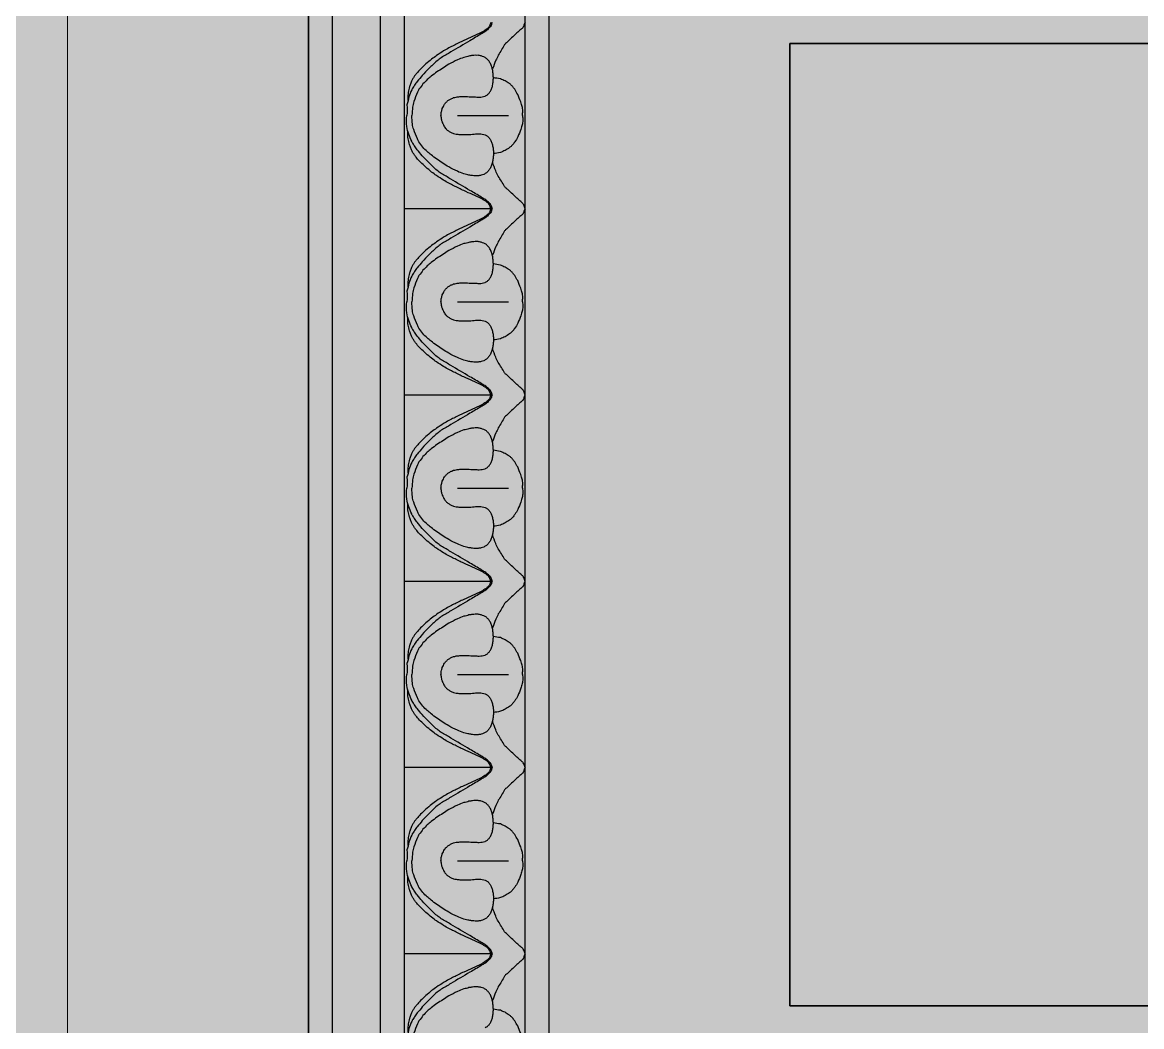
# Model space of a CAD drawing. Header units: millimetres. Extents: x -2167 to 6463, y 877 to 4714.
# Drawn here: x -392.8 to -253.3, y 2630.2 to 2755.4 of the extents above; entities that cross this region are included whole.
import ezdxf

# ---------------------------------------------------------------- set-up
doc = ezdxf.new("R2010")
doc.units = ezdxf.units.MM
for name, color, linetype in [('f hatch', 254, 'Continuous'), ('furn', 175, 'Continuous'), ('rt', 4, 'Continuous')]:
    doc.layers.add(name, color=color, linetype=linetype)
doc.layers.add('marble', color=7, linetype='Continuous', true_color=0xfff8db)

# ---------------------------------------------------------------- blocks, each defined once
blk = doc.blocks.new('art 400x400 (fv)')
at = {"layer": 'f hatch'}
h = blk.add_hatch(color=256, dxfattribs=at)
h.paths.add_polyline_path([(-200, 200), (-200, -200), (200, -200), (200, 200)])
h.paths.add_polyline_path([(100, 100), (100, -100), (-100, -100), (-100, 100)], flags=16)
at = {"color": 4}
for p, q in [((-169.05, 84.99), (-158.45, 84.99)), ((-162.07, 65.63), (-180, 65.63)), ((-169.05, 46.27), (-158.45, 46.27)), ((-162.07, 26.91), (-180, 26.91)), ((-169.05, 7.55), (-158.45, 7.55)), ((-162.07, -11.81), (-180, -11.81)), ((-169.05, -31.17), (-158.45, -31.17)), ((-162.07, -50.52), (-180, -50.52)), ((-169.05, -69.88), (-158.45, -69.88)), ((-162.07, -89.24), (-180, -89.24))]:
    blk.add_line(p, q, dxfattribs=at)
at = {"color": 0}
for points in [[(-200, 200), (200, 200), (200, -200), (-200, -200)], [(-150, 150), (150, 150), (150, -150), (-150, -150)], [(-100, 100), (100, 100), (100, -100), (-100, -100)]]:
    blk.add_lwpolyline(points, close=True, dxfattribs=at)
at = {"color": 4}
for points in [[(-195, 195), (195, 195), (195, -195), (-195, -195)], [(-185, 185), (185, 185), (185, -185), (-185, -185)], [(-180, 180), (180, 180), (180, -180), (-180, -180)], [(-155, 155), (155, 155), (155, -155), (-155, -155)]]:
    blk.add_lwpolyline(points, close=True, dxfattribs=at)
at = {"color": 4, "flags": 128}
for points in [[(-161.8, 104.35, 0.044236), (-162.04, 103.68, 0.083154), (-162.25, 103.36, 0.020996), (-162.98, 102.65, 0.048078), (-163.34, 102.39, 0.00008), (-164.08, 101.95, 0.000025), (-166.44, 100.55, 0.00013), (-170.41, 98.2, -0.000259), (-172.4, 97.02, -0.043534), (-173.28, 96.38, -0.020088), (-175.01, 94.77, -0.01466), (-176.35, 93.34, -0.017806), (-177.37, 92.09, -0.012755), (-177.94, 91.31, -0.014034), (-178.41, 90.57, -0.034584), (-178.54, 90.32, -0.006276), (-179.14, 88.87, -0.069394), (-179.54, 87.24, -0.051365), (-179.54, 84.99)], [(-162.07, 104.35, 0.053443), (-162.38, 103.55, 0.103077), (-162.66, 103.2, 0.022394), (-163.52, 102.56, 0.036091), (-164.1, 102.23, 0.012072), (-165.89, 101.42, -0.011963), (-167.71, 100.6, -0.002854), (-169.8, 99.57, -0.005963), (-170.8, 99.06, -0.017231), (-171.93, 98.41, -0.013117), (-173.37, 97.47, -0.015853), (-174.39, 96.72, -0.012709), (-175.6, 95.71, -0.017239), (-176.73, 94.65, -0.023281), (-177.49, 93.81, -0.01838), (-177.93, 93.23, -0.021145), (-178.27, 92.71, -0.026087), (-178.58, 92.11, -0.021404), (-178.88, 91.36, -0.025593), (-178.99, 91, -0.007929), (-179.26, 89.8, -0.044081), (-179.33, 89.18, -0.02642), (-179.31, 88.15)], [(-155, 104.35, 0.046239), (-155.26, 103.54, 0.107603), (-155.47, 103.24, 0.001818), (-156.04, 102.72, -0.001633), (-156.67, 102.15, -0.000954), (-158.44, 100.53, -0.002904), (-159.02, 99.99, -0.063173), (-159.23, 99.73, -0.008076), (-160.55, 97.56, -0.033537), (-161.09, 96.47, -0.021606), (-161.74, 94.71)], [(-172.48, 84.99, 0.040061), (-172.37, 85.86, 0.056763), (-172.18, 86.45, 0.020427), (-171.73, 87.33, 0.051096), (-171.51, 87.66, 0.049573), (-171.05, 88.09, 0.047719), (-170.5, 88.43, 0.033932), (-169.84, 88.71, 0.044772), (-169.32, 88.84, 0.027254), (-168.52, 88.92, 0.013834), (-166.95, 88.94, 0.026993), (-165.59, 88.85, -0.033464), (-164.49, 88.8, -0.041501), (-163.89, 88.85, -0.041018), (-163.29, 89.01, -0.080667), (-162.79, 89.29, -0.071271), (-162.35, 89.75, -0.050811), (-162.01, 90.35, -0.047152), (-161.77, 91.05, -0.024439), (-161.61, 91.93, -0.029062), (-161.56, 92.68, -0.024448), (-161.59, 93.5, -0.023184), (-161.7, 94.36, -0.034915), (-161.89, 95.1, -0.033631), (-162.18, 95.84, -0.054541), (-162.55, 96.43, -0.059578), (-163, 96.88, -0.054346), (-163.53, 97.21, -0.058095), (-164.09, 97.4, -0.029982), (-164.76, 97.51, -0.035496), (-165.34, 97.52, -0.01987), (-165.92, 97.47, -0.015841), (-166.64, 97.36, -0.030706), (-167.7, 97.09, -0.023154), (-169.05, 96.58, -0.032403), (-170.85, 95.67, -0.022515), (-173.29, 94.07, -0.010788), (-174.51, 93.15, -0.01546), (-175.33, 92.47, -0.035139), (-176.19, 91.58, -0.031166), (-177.03, 90.46, -0.044031), (-177.36, 89.84, -0.014817), (-178.11, 87.89, -0.053037), (-178.39, 86.76, -0.034777), (-178.49, 84.99)], [(-155.53, 84.99, -0.037963), (-155.43, 85.92, -0.063778), (-155.49, 86.48, -0.011002), (-155.7, 87.31, -0.016193), (-155.87, 87.87, -0.029114), (-156.5, 89.4, -0.039083), (-157.13, 90.47, -0.027618), (-157.58, 91.05, -0.032222), (-158.02, 91.49, -0.036669), (-158.24, 91.66, -0.009658), (-159.13, 92.22, -0.068387), (-160.12, 92.65, -0.051193), (-161.55, 92.88)], [(-161.8, 65.63, 0.044236), (-162.04, 66.3, 0.083154), (-162.25, 66.62, 0.020996), (-162.98, 67.33, 0.048078), (-163.34, 67.59, 0.00008), (-164.08, 68.03, 0.000025), (-166.44, 69.43, 0.00013), (-170.41, 71.78, -0.000259), (-172.4, 72.96, -0.043534), (-173.28, 73.6, -0.020088), (-175.01, 75.21, -0.01466), (-176.35, 76.64, -0.017806), (-177.37, 77.89, -0.012755), (-177.94, 78.67, -0.014034), (-178.41, 79.41, -0.034584), (-178.54, 79.66, -0.006276), (-179.14, 81.11, -0.069394), (-179.54, 82.74, -0.051365), (-179.54, 84.99)], [(-172.48, 84.99, 0.040061), (-172.37, 84.12, 0.056763), (-172.18, 83.53, 0.020427), (-171.73, 82.65, 0.051096), (-171.51, 82.32, 0.049573), (-171.05, 81.89, 0.047719), (-170.5, 81.55, 0.033932), (-169.84, 81.27, 0.044772), (-169.32, 81.14, 0.027254), (-168.52, 81.06, 0.013834), (-166.95, 81.04, 0.026993), (-165.59, 81.13, -0.033464), (-164.49, 81.19, -0.041501), (-163.89, 81.13, -0.041018), (-163.29, 80.97, -0.080667), (-162.79, 80.69, -0.071271), (-162.35, 80.23, -0.050811), (-162.01, 79.63, -0.047152), (-161.77, 78.93, -0.024439), (-161.61, 78.05, -0.029062), (-161.56, 77.3, -0.024448), (-161.59, 76.48, -0.023184), (-161.7, 75.62, -0.034915), (-161.89, 74.88, -0.033631), (-162.18, 74.14, -0.054541), (-162.55, 73.55, -0.059578), (-163, 73.1, -0.054346), (-163.53, 72.77, -0.058095), (-164.09, 72.58, -0.029982), (-164.76, 72.47, -0.035496), (-165.34, 72.46, -0.01987), (-165.92, 72.51, -0.015841), (-166.64, 72.62, -0.030706), (-167.7, 72.89, -0.023154), (-169.05, 73.4, -0.032403), (-170.85, 74.32, -0.022515), (-173.29, 75.91, -0.010788), (-174.51, 76.83, -0.01546), (-175.33, 77.51, -0.035139), (-176.19, 78.4, -0.031166), (-177.03, 79.52, -0.044031), (-177.36, 80.14, -0.014817), (-178.11, 82.09, -0.053037), (-178.39, 83.22, -0.034777), (-178.49, 84.99)], [(-155.53, 84.99, -0.037963), (-155.43, 84.06, -0.063778), (-155.49, 83.5, -0.011002), (-155.7, 82.67, -0.016193), (-155.87, 82.11, -0.029114), (-156.5, 80.58, -0.039083), (-157.13, 79.51, -0.027618), (-157.58, 78.93, -0.032222), (-158.02, 78.49, -0.036669), (-158.24, 78.32, -0.009658), (-159.13, 77.76, -0.068387), (-160.12, 77.33, -0.051193), (-161.55, 77.1)], [(-162.07, 65.63, 0.053443), (-162.38, 66.43, 0.103077), (-162.66, 66.78, 0.022394), (-163.52, 67.42, 0.036091), (-164.1, 67.75, 0.012072), (-165.89, 68.56, -0.011963), (-167.71, 69.39, -0.002854), (-169.8, 70.41, -0.005963), (-170.8, 70.92, -0.017231), (-171.93, 71.57, -0.013117), (-173.37, 72.51, -0.015853), (-174.39, 73.26, -0.012709), (-175.6, 74.27, -0.017239), (-176.73, 75.33, -0.023281), (-177.49, 76.17, -0.01838), (-177.93, 76.75, -0.021145), (-178.27, 77.27, -0.026087), (-178.58, 77.87, -0.021404), (-178.88, 78.62, -0.025593), (-178.99, 78.98, -0.007929), (-179.26, 80.18, -0.044081), (-179.33, 80.8, -0.02642), (-179.31, 81.83)], [(-155, 65.63, 0.046239), (-155.26, 66.44, 0.107603), (-155.47, 66.74, 0.001818), (-156.04, 67.26, -0.001633), (-156.67, 67.83, -0.000954), (-158.44, 69.46, -0.002904), (-159.02, 69.99, -0.063173), (-159.23, 70.25, -0.008076), (-160.55, 72.42, -0.033537), (-161.09, 73.51, -0.021606), (-161.74, 75.27)], [(-161.8, 65.63, 0.044236), (-162.04, 64.96, 0.083154), (-162.25, 64.64, 0.020996), (-162.98, 63.93, 0.048078), (-163.34, 63.67, 0.00008), (-164.08, 63.23, 0.000025), (-166.44, 61.83, 0.00013), (-170.41, 59.48, -0.000259), (-172.4, 58.3, -0.043534), (-173.28, 57.66, -0.020088), (-175.01, 56.06, -0.01466), (-176.35, 54.62, -0.017806), (-177.37, 53.37, -0.012755), (-177.94, 52.59, -0.014034), (-178.41, 51.85, -0.034584), (-178.54, 51.6, -0.006276), (-179.14, 50.15, -0.069394), (-179.54, 48.53, -0.051365), (-179.54, 46.27)], [(-162.07, 65.63, 0.053443), (-162.38, 64.83, 0.103077), (-162.66, 64.48, 0.022394), (-163.52, 63.84, 0.036091), (-164.1, 63.51, 0.012072), (-165.89, 62.7, -0.011963), (-167.71, 61.88, -0.002854), (-169.8, 60.85, -0.005963), (-170.8, 60.35, -0.017231), (-171.93, 59.7, -0.013117), (-173.37, 58.75, -0.015853), (-174.39, 58, -0.012709), (-175.6, 56.99, -0.017239), (-176.73, 55.94, -0.023281), (-177.49, 55.09, -0.01838), (-177.93, 54.51, -0.021145), (-178.27, 53.99, -0.026087), (-178.58, 53.4, -0.021404), (-178.88, 52.64, -0.025593), (-178.99, 52.28, -0.007929), (-179.26, 51.08, -0.044081), (-179.33, 50.47, -0.02642), (-179.31, 49.43)], [(-155, 65.63, 0.046239), (-155.26, 64.82, 0.107603), (-155.47, 64.52, 0.001818), (-156.04, 64.01, -0.001633), (-156.67, 63.43, -0.000954), (-158.44, 61.81, -0.002904), (-159.02, 61.27, -0.063173), (-159.23, 61.02, -0.008076), (-160.55, 58.84, -0.033537), (-161.09, 57.76, -0.021606), (-161.74, 55.99)], [(-172.48, 46.27, 0.040061), (-172.37, 47.14, 0.056763), (-172.18, 47.73, 0.020427), (-171.73, 48.61, 0.051096), (-171.51, 48.94, 0.049573), (-171.05, 49.37, 0.047719), (-170.5, 49.72, 0.033932), (-169.84, 49.99, 0.044772), (-169.32, 50.12, 0.027254), (-168.52, 50.2, 0.013834), (-166.95, 50.22, 0.026993), (-165.59, 50.14, -0.033464), (-164.49, 50.08, -0.041501), (-163.89, 50.14, -0.041018), (-163.29, 50.29, -0.080667), (-162.79, 50.57, -0.071271), (-162.35, 51.03, -0.050811), (-162.01, 51.63, -0.047152), (-161.77, 52.34, -0.024439), (-161.61, 53.21, -0.029062), (-161.56, 53.96, -0.024448), (-161.59, 54.78, -0.023184), (-161.7, 55.64, -0.034915), (-161.89, 56.38, -0.033631), (-162.18, 57.12, -0.054541), (-162.55, 57.71, -0.059578), (-163, 58.16, -0.054346), (-163.53, 58.49, -0.058095), (-164.09, 58.68, -0.029982), (-164.76, 58.79, -0.035496), (-165.34, 58.8, -0.01987), (-165.92, 58.75, -0.015841), (-166.64, 58.64, -0.030706), (-167.7, 58.37, -0.023154), (-169.05, 57.86, -0.032403), (-170.85, 56.95, -0.022515), (-173.29, 55.35, -0.010788), (-174.51, 54.44, -0.01546), (-175.33, 53.75, -0.035139), (-176.19, 52.86, -0.031166), (-177.03, 51.74, -0.044031), (-177.36, 51.12, -0.014817), (-178.11, 49.18, -0.053037), (-178.39, 48.04, -0.034777), (-178.49, 46.27)], [(-155.53, 46.27, -0.037963), (-155.43, 47.2, -0.063778), (-155.49, 47.76, -0.011002), (-155.7, 48.59, -0.016193), (-155.87, 49.15, -0.029114), (-156.5, 50.68, -0.039083), (-157.13, 51.75, -0.027618), (-157.58, 52.33, -0.032222), (-158.02, 52.78, -0.036669), (-158.24, 52.94, -0.009658), (-159.13, 53.5, -0.068387), (-160.12, 53.93, -0.051193), (-161.55, 54.16)], [(-161.8, 26.91, 0.044236), (-162.04, 27.58, 0.083154), (-162.25, 27.9, 0.020996), (-162.98, 28.61, 0.048078), (-163.34, 28.87, 0.00008), (-164.08, 29.31, 0.000025), (-166.44, 30.71, 0.00013), (-170.41, 33.06, -0.000259), (-172.4, 34.25, -0.043534), (-173.28, 34.88, -0.020088), (-175.01, 36.49, -0.01466), (-176.35, 37.92, -0.017806), (-177.37, 39.17, -0.012755), (-177.94, 39.96, -0.014034), (-178.41, 40.69, -0.034584), (-178.54, 40.95, -0.006276), (-179.14, 42.39, -0.069394), (-179.54, 44.02, -0.051365), (-179.54, 46.27)], [(-172.48, 46.27, 0.040061), (-172.37, 45.4, 0.056763), (-172.18, 44.81, 0.020427), (-171.73, 43.93, 0.051096), (-171.51, 43.6, 0.049573), (-171.05, 43.18, 0.047719), (-170.5, 42.83, 0.033932), (-169.84, 42.55, 0.044772), (-169.32, 42.42, 0.027254), (-168.52, 42.34, 0.013834), (-166.95, 42.32, 0.026993), (-165.59, 42.41, -0.033464), (-164.49, 42.47, -0.041501), (-163.89, 42.41, -0.041018), (-163.29, 42.25, -0.080667), (-162.79, 41.97, -0.071271), (-162.35, 41.51, -0.050811), (-162.01, 40.91, -0.047152), (-161.77, 40.21, -0.024439), (-161.61, 39.33, -0.029062), (-161.56, 38.59, -0.024448), (-161.59, 37.76, -0.023184), (-161.7, 36.9, -0.034915), (-161.89, 36.16, -0.033631), (-162.18, 35.42, -0.054541), (-162.55, 34.83, -0.059578), (-163, 34.38, -0.054346), (-163.53, 34.05, -0.058095), (-164.09, 33.86, -0.029982), (-164.76, 33.76, -0.035496), (-165.34, 33.74, -0.01987), (-165.92, 33.79, -0.015841), (-166.64, 33.91, -0.030706), (-167.7, 34.18, -0.023154), (-169.05, 34.68, -0.032403), (-170.85, 35.6, -0.022515), (-173.29, 37.19, -0.010788), (-174.51, 38.11, -0.01546), (-175.33, 38.79, -0.035139), (-176.19, 39.68, -0.031166), (-177.03, 40.81, -0.044031), (-177.36, 41.43, -0.014817), (-178.11, 43.37, -0.053037), (-178.39, 44.5, -0.034777), (-178.49, 46.27)], [(-155.53, 46.27, -0.037963), (-155.43, 45.34, -0.063778), (-155.49, 44.78, -0.011002), (-155.7, 43.95, -0.016193), (-155.87, 43.39, -0.029114), (-156.5, 41.86, -0.039083), (-157.13, 40.79, -0.027618), (-157.58, 40.21, -0.032222), (-158.02, 39.77, -0.036669), (-158.24, 39.6, -0.009658), (-159.13, 39.04, -0.068387), (-160.12, 38.62, -0.051193), (-161.55, 38.38)], [(-162.07, 26.91, 0.053443), (-162.38, 27.71, 0.103077), (-162.66, 28.06, 0.022394), (-163.52, 28.7, 0.036091), (-164.1, 29.03, 0.012072), (-165.89, 29.84, -0.011963), (-167.71, 30.67, -0.002854), (-169.8, 31.69, -0.005963), (-170.8, 32.2, -0.017231), (-171.93, 32.85, -0.013117), (-173.37, 33.79, -0.015853), (-174.39, 34.54, -0.012709), (-175.6, 35.55, -0.017239), (-176.73, 36.61, -0.023281), (-177.49, 37.45, -0.01838), (-177.93, 38.03, -0.021145), (-178.27, 38.56, -0.026087), (-178.58, 39.15, -0.021404), (-178.88, 39.9, -0.025593), (-178.99, 40.26, -0.007929), (-179.26, 41.46, -0.044081), (-179.33, 42.08, -0.02642), (-179.31, 43.12)], [(-155, 26.91, 0.046239), (-155.26, 27.72, 0.107603), (-155.47, 28.03, 0.001818), (-156.04, 28.54, -0.001633), (-156.67, 29.11, -0.000954), (-158.44, 30.74, -0.002904), (-159.02, 31.28, -0.063173), (-159.23, 31.53, -0.008076), (-160.55, 33.7, -0.033537), (-161.09, 34.79, -0.021606), (-161.74, 36.56)], [(-161.8, 26.91, 0.044236), (-162.04, 26.24, 0.083154), (-162.25, 25.92, 0.020996), (-162.98, 25.21, 0.048078), (-163.34, 24.95, 0.00008), (-164.08, 24.51, 0.000025), (-166.44, 23.11, 0.00013), (-170.41, 20.76, -0.000259), (-172.4, 19.58, -0.043534), (-173.28, 18.94, -0.020088), (-175.01, 17.34, -0.01466), (-176.35, 15.9, -0.017806), (-177.37, 14.65, -0.012755), (-177.94, 13.87, -0.014034), (-178.41, 13.13, -0.034584), (-178.54, 12.88, -0.006276), (-179.14, 11.43, -0.069394), (-179.54, 9.81, -0.051365), (-179.54, 7.55)], [(-162.07, 26.91, 0.053443), (-162.38, 26.11, 0.103077), (-162.66, 25.76, 0.022394), (-163.52, 25.13, 0.036091), (-164.1, 24.8, 0.012072), (-165.89, 23.98, -0.011963), (-167.71, 23.16, -0.002854), (-169.8, 22.13, -0.005963), (-170.8, 21.63, -0.017231), (-171.93, 20.98, -0.013117), (-173.37, 20.03, -0.015853), (-174.39, 19.28, -0.012709), (-175.6, 18.27, -0.017239), (-176.73, 17.22, -0.023281), (-177.49, 16.37, -0.01838), (-177.93, 15.8, -0.021145), (-178.27, 15.27, -0.026087), (-178.58, 14.68, -0.021404), (-178.88, 13.92, -0.025593), (-178.99, 13.56, -0.007929), (-179.26, 12.37, -0.044081), (-179.33, 11.75, -0.02642), (-179.31, 10.71)], [(-155, 26.91, 0.046239), (-155.26, 26.1, 0.107603), (-155.47, 25.8, 0.001818), (-156.04, 25.29, -0.001633), (-156.67, 24.72, -0.000954), (-158.44, 23.09, -0.002904), (-159.02, 22.55, -0.063173), (-159.23, 22.3, -0.008076), (-160.55, 20.12, -0.033537), (-161.09, 19.04, -0.021606), (-161.74, 17.27)], [(-172.48, 7.55, 0.040061), (-172.37, 8.42, 0.056763), (-172.18, 9.01, 0.020427), (-171.73, 9.9, 0.051096), (-171.51, 10.22, 0.049573), (-171.05, 10.65, 0.047719), (-170.5, 11, 0.033932), (-169.84, 11.27, 0.044772), (-169.32, 11.4, 0.027254), (-168.52, 11.48, 0.013834), (-166.95, 11.51, 0.026993), (-165.59, 11.42, -0.033464), (-164.49, 11.36, -0.041501), (-163.89, 11.42, -0.041018), (-163.29, 11.58, -0.080667), (-162.79, 11.85, -0.071271), (-162.35, 12.32, -0.050811), (-162.01, 12.91, -0.047152), (-161.77, 13.62, -0.024439), (-161.61, 14.49, -0.029062), (-161.56, 15.24, -0.024448), (-161.59, 16.06, -0.023184), (-161.7, 16.92, -0.034915), (-161.89, 17.67, -0.033631), (-162.18, 18.41, -0.054541), (-162.55, 18.99, -0.059578), (-163, 19.44, -0.054346), (-163.53, 19.77, -0.058095), (-164.09, 19.96, -0.029982), (-164.76, 20.07, -0.035496), (-165.34, 20.08, -0.01987), (-165.92, 20.03, -0.015841), (-166.64, 19.92, -0.030706), (-167.7, 19.65, -0.023154), (-169.05, 19.14, -0.032403), (-170.85, 18.23, -0.022515), (-173.29, 16.64, -0.010788), (-174.51, 15.72, -0.01546), (-175.33, 15.03, -0.035139), (-176.19, 14.14, -0.031166), (-177.03, 13.02, -0.044031), (-177.36, 12.4, -0.014817), (-178.11, 10.46, -0.053037), (-178.39, 9.32, -0.034777), (-178.49, 7.55)], [(-155.53, 7.55, -0.037963), (-155.43, 8.48, -0.063778), (-155.49, 9.04, -0.011002), (-155.7, 9.87, -0.016193), (-155.87, 10.43, -0.029114), (-156.5, 11.97, -0.039083), (-157.13, 13.03, -0.027618), (-157.58, 13.61, -0.032222), (-158.02, 14.06, -0.036669), (-158.24, 14.22, -0.009658), (-159.13, 14.78, -0.068387), (-160.12, 15.21, -0.051193), (-161.55, 15.45)], [(-161.8, -11.81, 0.044236), (-162.04, -11.13, 0.083154), (-162.25, -10.82, 0.020996), (-162.98, -10.11, 0.048078), (-163.34, -9.85, 0.00008), (-164.08, -9.41, 0.000025), (-166.44, -8.01, 0.00013), (-170.41, -5.65, -0.000259), (-172.4, -4.47, -0.043534), (-173.28, -3.84, -0.020088), (-175.01, -2.23, -0.01466), (-176.35, -0.8, -0.017806), (-177.37, 0.46, -0.012755), (-177.94, 1.24, -0.014034), (-178.41, 1.97, -0.034584), (-178.54, 2.23, -0.006276), (-179.14, 3.68, -0.069394), (-179.54, 5.3, -0.051365), (-179.54, 7.55)], [(-172.48, 7.55, 0.040061), (-172.37, 6.68, 0.056763), (-172.18, 6.09, 0.020427), (-171.73, 5.21, 0.051096), (-171.51, 4.89, 0.049573), (-171.05, 4.46, 0.047719), (-170.5, 4.11, 0.033932), (-169.84, 3.83, 0.044772), (-169.32, 3.7, 0.027254), (-168.52, 3.62, 0.013834), (-166.95, 3.6, 0.026993), (-165.59, 3.69, -0.033464), (-164.49, 3.75, -0.041501), (-163.89, 3.69, -0.041018), (-163.29, 3.53, -0.080667), (-162.79, 3.25, -0.071271), (-162.35, 2.79, -0.050811), (-162.01, 2.19, -0.047152), (-161.77, 1.49, -0.024439), (-161.61, 0.61, -0.029062), (-161.56, -0.13, -0.024448), (-161.59, -0.95, -0.023184), (-161.7, -1.82, -0.034915), (-161.89, -2.56, -0.033631), (-162.18, -3.3, -0.054541), (-162.55, -3.89, -0.059578), (-163, -4.33, -0.054346), (-163.53, -4.67, -0.058095), (-164.09, -4.86, -0.029982), (-164.76, -4.96, -0.035496), (-165.34, -4.98, -0.01987), (-165.92, -4.93, -0.015841), (-166.64, -4.81, -0.030706), (-167.7, -4.54, -0.023154), (-169.05, -4.04, -0.032403), (-170.85, -3.12, -0.022515), (-173.29, -1.53, -0.010788), (-174.51, -0.61, -0.01546), (-175.33, 0.07, -0.035139), (-176.19, 0.96, -0.031166), (-177.03, 2.09, -0.044031), (-177.36, 2.71, -0.014817), (-178.11, 4.65, -0.053037), (-178.39, 5.78, -0.034777), (-178.49, 7.55)], [(-155.53, 7.55, -0.037963), (-155.43, 6.62, -0.063778), (-155.49, 6.07, -0.011002), (-155.7, 5.23, -0.016193), (-155.87, 4.67, -0.029114), (-156.5, 3.14, -0.039083), (-157.13, 2.07, -0.027618), (-157.58, 1.49, -0.032222), (-158.02, 1.05, -0.036669), (-158.24, 0.88, -0.009658), (-159.13, 0.32, -0.068387), (-160.12, -0.1, -0.051193), (-161.55, -0.34)], [(-162.07, -11.81, 0.053443), (-162.38, -11, 0.103077), (-162.66, -10.66, 0.022394), (-163.52, -10.02, 0.036091), (-164.1, -9.69, 0.012072), (-165.89, -8.87, -0.011963), (-167.71, -8.05, -0.002854), (-169.8, -7.03, -0.005963), (-170.8, -6.52, -0.017231), (-171.93, -5.87, -0.013117), (-173.37, -4.93, -0.015853), (-174.39, -4.18, -0.012709), (-175.6, -3.17, -0.017239), (-176.73, -2.11, -0.023281), (-177.49, -1.26, -0.01838), (-177.93, -0.69, -0.021145), (-178.27, -0.16, -0.026087), (-178.58, 0.43, -0.021404), (-178.88, 1.18, -0.025593), (-178.99, 1.55, -0.007929), (-179.26, 2.74, -0.044081), (-179.33, 3.36, -0.02642), (-179.31, 4.4)], [(-155, -11.81, 0.046239), (-155.26, -11, 0.107603), (-155.47, -10.69, 0.001818), (-156.04, -10.18, -0.001633), (-156.67, -9.61, -0.000954), (-158.44, -7.98, -0.002904), (-159.02, -7.44, -0.063173), (-159.23, -7.19, -0.008076), (-160.55, -5.02, -0.033537), (-161.09, -3.93, -0.021606), (-161.74, -2.16)], [(-161.8, -11.81, 0.044236), (-162.04, -12.48, 0.083154), (-162.25, -12.79, 0.020996), (-162.98, -13.5, 0.048078), (-163.34, -13.77, 0.00008), (-164.08, -14.21, 0.000025), (-166.44, -15.61, 0.00013), (-170.41, -17.96, -0.000259), (-172.4, -19.14, -0.043534), (-173.28, -19.78, -0.020088), (-175.01, -21.38, -0.01466), (-176.35, -22.82, -0.017806), (-177.37, -24.07, -0.012755), (-177.94, -24.85, -0.014034), (-178.41, -25.59, -0.034584), (-178.54, -25.84, -0.006276), (-179.14, -27.29, -0.069394), (-179.54, -28.91, -0.051365), (-179.54, -31.17)], [(-162.07, -11.81, 0.053443), (-162.38, -12.61, 0.103077), (-162.66, -12.96, 0.022394), (-163.52, -13.59, 0.036091), (-164.1, -13.92, 0.012072), (-165.89, -14.74, -0.011963), (-167.71, -15.56, -0.002854), (-169.8, -16.58, -0.005963), (-170.8, -17.09, -0.017231), (-171.93, -17.74, -0.013117), (-173.37, -18.68, -0.015853), (-174.39, -19.44, -0.012709), (-175.6, -20.44, -0.017239), (-176.73, -21.5, -0.023281), (-177.49, -22.35, -0.01838), (-177.93, -22.92, -0.021145), (-178.27, -23.45, -0.026087), (-178.58, -24.04, -0.021404), (-178.88, -24.79, -0.025593), (-178.99, -25.16, -0.007929), (-179.26, -26.35, -0.044081), (-179.33, -26.97, -0.02642), (-179.31, -28.01)], [(-155, -11.81, 0.046239), (-155.26, -12.62, 0.107603), (-155.47, -12.92, 0.001818), (-156.04, -13.43, -0.001633), (-156.67, -14, -0.000954), (-158.44, -15.63, -0.002904), (-159.02, -16.17, -0.063173), (-159.23, -16.42, -0.008076), (-160.55, -18.59, -0.033537), (-161.09, -19.68, -0.021606), (-161.74, -21.45)], [(-172.48, -31.17, 0.040061), (-172.37, -30.29, 0.056763), (-172.18, -29.7, 0.020427), (-171.73, -28.82, 0.051096), (-171.51, -28.5, 0.049573), (-171.05, -28.07, 0.047719), (-170.5, -27.72, 0.033932), (-169.84, -27.45, 0.044772), (-169.32, -27.32, 0.027254), (-168.52, -27.24, 0.013834), (-166.95, -27.21, 0.026993), (-165.59, -27.3, -0.033464), (-164.49, -27.36, -0.041501), (-163.89, -27.3, -0.041018), (-163.29, -27.14, -0.080667), (-162.79, -26.87, -0.071271), (-162.35, -26.4, -0.050811), (-162.01, -25.8, -0.047152), (-161.77, -25.1, -0.024439), (-161.61, -24.23, -0.029062), (-161.56, -23.48, -0.024448), (-161.59, -22.66, -0.023184), (-161.7, -21.8, -0.034915), (-161.89, -21.05, -0.033631), (-162.18, -20.31, -0.054541), (-162.55, -19.73, -0.059578), (-163, -19.28, -0.054346), (-163.53, -18.95, -0.058095), (-164.09, -18.76, -0.029982), (-164.76, -18.65, -0.035496), (-165.34, -18.64, -0.01987), (-165.92, -18.69, -0.015841), (-166.64, -18.8, -0.030706), (-167.7, -19.07, -0.023154), (-169.05, -19.58, -0.032403), (-170.85, -20.49, -0.022515), (-173.29, -22.08, -0.010788), (-174.51, -23, -0.01546), (-175.33, -23.69, -0.035139), (-176.19, -24.58, -0.031166), (-177.03, -25.7, -0.044031), (-177.36, -26.32, -0.014817), (-178.11, -28.26, -0.053037), (-178.39, -29.4, -0.034777), (-178.49, -31.17)], [(-155.53, -31.17, -0.037963), (-155.43, -30.23, -0.063778), (-155.49, -29.68, -0.011002), (-155.7, -28.84, -0.016193), (-155.87, -28.29, -0.029114), (-156.5, -26.75, -0.039083), (-157.13, -25.68, -0.027618), (-157.58, -25.11, -0.032222), (-158.02, -24.66, -0.036669), (-158.24, -24.49, -0.009658), (-159.13, -23.94, -0.068387), (-160.12, -23.51, -0.051193), (-161.55, -23.27)], [(-161.8, -50.52, 0.044236), (-162.04, -49.85, 0.083154), (-162.25, -49.54, 0.020996), (-162.98, -48.83, 0.048078), (-163.34, -48.56, 0.00008), (-164.08, -48.13, 0.000025), (-166.44, -46.72, 0.00013), (-170.41, -44.37, -0.000259), (-172.4, -43.19, -0.043534), (-173.28, -42.56, -0.020088), (-175.01, -40.95, -0.01466), (-176.35, -39.51, -0.017806), (-177.37, -38.26, -0.012755), (-177.94, -37.48, -0.014034), (-178.41, -36.74, -0.034584), (-178.54, -36.49, -0.006276), (-179.14, -35.04, -0.069394), (-179.54, -33.42, -0.051365), (-179.54, -31.17)], [(-172.48, -31.17, 0.040061), (-172.37, -32.04, 0.056763), (-172.18, -32.63, 0.020427), (-171.73, -33.51, 0.051096), (-171.51, -33.83, 0.049573), (-171.05, -34.26, 0.047719), (-170.5, -34.61, 0.033932), (-169.84, -34.89, 0.044772), (-169.32, -35.02, 0.027254), (-168.52, -35.09, 0.013834), (-166.95, -35.12, 0.026993), (-165.59, -35.03, -0.033464), (-164.49, -34.97, -0.041501), (-163.89, -35.03, -0.041018), (-163.29, -35.19, -0.080667), (-162.79, -35.46, -0.071271), (-162.35, -35.93, -0.050811), (-162.01, -36.53, -0.047152), (-161.77, -37.23, -0.024439), (-161.61, -38.1, -0.029062), (-161.56, -38.85, -0.024448), (-161.59, -39.67, -0.023184), (-161.7, -40.53, -0.034915), (-161.89, -41.28, -0.033631), (-162.18, -42.02, -0.054541), (-162.55, -42.61, -0.059578), (-163, -43.05, -0.054346), (-163.53, -43.38, -0.058095), (-164.09, -43.58, -0.029982), (-164.76, -43.68, -0.035496), (-165.34, -43.7, -0.01987), (-165.92, -43.65, -0.015841), (-166.64, -43.53, -0.030706), (-167.7, -43.26, -0.023154), (-169.05, -42.76, -0.032403), (-170.85, -41.84, -0.022515), (-173.29, -40.25, -0.010788), (-174.51, -39.33, -0.01546), (-175.33, -38.64, -0.035139), (-176.19, -37.75, -0.031166), (-177.03, -36.63, -0.044031), (-177.36, -36.01, -0.014817), (-178.11, -34.07, -0.053037), (-178.39, -32.94, -0.034777), (-178.49, -31.17)], [(-155.53, -31.17, -0.037963), (-155.43, -32.1, -0.063778), (-155.49, -32.65, -0.011002), (-155.7, -33.49, -0.016193), (-155.87, -34.04, -0.029114), (-156.5, -35.58, -0.039083), (-157.13, -36.65, -0.027618), (-157.58, -37.22, -0.032222), (-158.02, -37.67, -0.036669), (-158.24, -37.84, -0.009658), (-159.13, -38.39, -0.068387), (-160.12, -38.82, -0.051193), (-161.55, -39.06)], [(-162.07, -50.52, 0.053443), (-162.38, -49.72, 0.103077), (-162.66, -49.37, 0.022394), (-163.52, -48.74, 0.036091), (-164.1, -48.41, 0.012072), (-165.89, -47.59, -0.011963), (-167.71, -46.77, -0.002854), (-169.8, -45.75, -0.005963), (-170.8, -45.24, -0.017231), (-171.93, -44.59, -0.013117), (-173.37, -43.65, -0.015853), (-174.39, -42.9, -0.012709), (-175.6, -41.89, -0.017239), (-176.73, -40.83, -0.023281), (-177.49, -39.98, -0.01838), (-177.93, -39.41, -0.021145), (-178.27, -38.88, -0.026087), (-178.58, -38.29, -0.021404), (-178.88, -37.54, -0.025593), (-178.99, -37.17, -0.007929), (-179.26, -35.98, -0.044081), (-179.33, -35.36, -0.02642), (-179.31, -34.32)], [(-155, -50.52, 0.046239), (-155.26, -49.71, 0.107603), (-155.47, -49.41, 0.001818), (-156.04, -48.9, -0.001633), (-156.67, -48.33, -0.000954), (-158.44, -46.7, -0.002904), (-159.02, -46.16, -0.063173), (-159.23, -45.91, -0.008076), (-160.55, -43.74, -0.033537), (-161.09, -42.65, -0.021606), (-161.74, -40.88)], [(-161.8, -50.52, 0.044236), (-162.04, -51.2, 0.083154), (-162.25, -51.51, 0.020996), (-162.98, -52.22, 0.048078), (-163.34, -52.49, 0.00008), (-164.08, -52.92, 0.000025), (-166.44, -54.33, 0.00013), (-170.41, -56.68, -0.000259), (-172.4, -57.86, -0.043534), (-173.28, -58.49, -0.020088), (-175.01, -60.1, -0.01466), (-176.35, -61.54, -0.017806), (-177.37, -62.79, -0.012755), (-177.94, -63.57, -0.014034), (-178.41, -64.31, -0.034584), (-178.54, -64.56, -0.006276), (-179.14, -66.01, -0.069394), (-179.54, -67.63, -0.051365), (-179.54, -69.88)], [(-162.07, -50.52, 0.053443), (-162.38, -51.33, 0.103077), (-162.66, -51.68, 0.022394), (-163.52, -52.31, 0.036091), (-164.1, -52.64, 0.012072), (-165.89, -53.46, -0.011963), (-167.71, -54.28, -0.002854), (-169.8, -55.3, -0.005963), (-170.8, -55.81, -0.017231), (-171.93, -56.46, -0.013117), (-173.37, -57.4, -0.015853), (-174.39, -58.15, -0.012709), (-175.6, -59.16, -0.017239), (-176.73, -60.22, -0.023281), (-177.49, -61.07, -0.01838), (-177.93, -61.64, -0.021145), (-178.27, -62.17, -0.026087), (-178.58, -62.76, -0.021404), (-178.88, -63.51, -0.025593), (-178.99, -63.88, -0.007929), (-179.26, -65.07, -0.044081), (-179.33, -65.69, -0.02642), (-179.31, -66.73)], [(-155, -50.52, 0.046239), (-155.26, -51.34, 0.107603), (-155.47, -51.64, 0.001818), (-156.04, -52.15, -0.001633), (-156.67, -52.72, -0.000954), (-158.44, -54.35, -0.002904), (-159.02, -54.89, -0.063173), (-159.23, -55.14, -0.008076), (-160.55, -57.31, -0.033537), (-161.09, -58.4, -0.021606), (-161.74, -60.17)], [(-172.48, -69.88, 0.040061), (-172.37, -69.01, 0.056763), (-172.18, -68.42, 0.020427), (-171.73, -67.54, 0.051096), (-171.51, -67.22, 0.049573), (-171.05, -66.79, 0.047719), (-170.5, -66.44, 0.033932), (-169.84, -66.16, 0.044772), (-169.32, -66.03, 0.027254), (-168.52, -65.96, 0.013834), (-166.95, -65.93, 0.026993), (-165.59, -66.02, -0.033464), (-164.49, -66.08, -0.041501), (-163.89, -66.02, -0.041018), (-163.29, -65.86, -0.080667), (-162.79, -65.59, -0.071271), (-162.35, -65.12, -0.050811), (-162.01, -64.52, -0.047152), (-161.77, -63.82, -0.024439), (-161.61, -62.94, -0.029062), (-161.56, -62.2, -0.024448), (-161.59, -61.38, -0.023184), (-161.7, -60.52, -0.034915), (-161.89, -59.77, -0.033631), (-162.18, -59.03, -0.054541), (-162.55, -58.44, -0.059578), (-163, -58, -0.054346), (-163.53, -57.67, -0.058095), (-164.09, -57.47, -0.029982), (-164.76, -57.37, -0.035496), (-165.34, -57.35, -0.01987), (-165.92, -57.4, -0.015841), (-166.64, -57.52, -0.030706), (-167.7, -57.79, -0.023154), (-169.05, -58.29, -0.032403), (-170.85, -59.21, -0.022515), (-173.29, -60.8, -0.010788), (-174.51, -61.72, -0.01546), (-175.33, -62.41, -0.035139), (-176.19, -63.3, -0.031166), (-177.03, -64.42, -0.044031), (-177.36, -65.04, -0.014817), (-178.11, -66.98, -0.053037), (-178.39, -68.11, -0.034777), (-178.49, -69.88)], [(-155.53, -69.88, -0.037963), (-155.43, -68.95, -0.063778), (-155.49, -68.4, -0.011002), (-155.7, -67.56, -0.016193), (-155.87, -67.01, -0.029114), (-156.5, -65.47, -0.039083), (-157.13, -64.4, -0.027618), (-157.58, -63.83, -0.032222), (-158.02, -63.38, -0.036669), (-158.24, -63.21, -0.009658), (-159.13, -62.66, -0.068387), (-160.12, -62.23, -0.051193), (-161.55, -61.99)], [(-161.8, -89.24, 0.044236), (-162.04, -88.57, 0.083154), (-162.25, -88.25, 0.020996), (-162.98, -87.55, 0.048078), (-163.34, -87.28, 0.00008), (-164.08, -86.84, 0.000025), (-166.44, -85.44, 0.00013), (-170.41, -83.09, -0.000259), (-172.4, -81.91, -0.043534), (-173.28, -81.27, -0.020088), (-175.01, -79.67, -0.01466), (-176.35, -78.23, -0.017806), (-177.37, -76.98, -0.012755), (-177.94, -76.2, -0.014034), (-178.41, -75.46, -0.034584), (-178.54, -75.21, -0.006276), (-179.14, -73.76, -0.069394), (-179.54, -72.14, -0.051365), (-179.54, -69.88)], [(-172.48, -69.88, 0.040061), (-172.37, -70.76, 0.056763), (-172.18, -71.35, 0.020427), (-171.73, -72.23, 0.051096), (-171.51, -72.55, 0.049573), (-171.05, -72.98, 0.047719), (-170.5, -73.33, 0.033932), (-169.84, -73.6, 0.044772), (-169.32, -73.73, 0.027254), (-168.52, -73.81, 0.013834), (-166.95, -73.84, 0.026993), (-165.59, -73.75, -0.033464), (-164.49, -73.69, -0.041501), (-163.89, -73.75, -0.041018), (-163.29, -73.91, -0.080667), (-162.79, -74.18, -0.071271), (-162.35, -74.65, -0.050811), (-162.01, -75.25, -0.047152), (-161.77, -75.95, -0.024439), (-161.61, -76.82, -0.029062), (-161.56, -77.57, -0.024448), (-161.59, -78.39, -0.023184), (-161.7, -79.25, -0.034915), (-161.89, -80, -0.033631), (-162.18, -80.74, -0.054541), (-162.55, -81.32, -0.059578), (-163, -81.77, -0.054346), (-163.53, -82.1, -0.058095), (-164.09, -82.29, -0.029982), (-164.76, -82.4, -0.035496), (-165.34, -82.41, -0.01987), (-165.92, -82.36, -0.015841), (-166.64, -82.25, -0.030706), (-167.7, -81.98, -0.023154), (-169.05, -81.47, -0.032403), (-170.85, -80.56, -0.022515), (-173.29, -78.97, -0.010788), (-174.51, -78.05, -0.01546), (-175.33, -77.36, -0.035139), (-176.19, -76.47, -0.031166), (-177.03, -75.35, -0.044031), (-177.36, -74.73, -0.014817), (-178.11, -72.79, -0.053037), (-178.39, -71.65, -0.034777), (-178.49, -69.88)], [(-155.53, -69.88, -0.037963), (-155.43, -70.82, -0.063778), (-155.49, -71.37, -0.011002), (-155.7, -72.21, -0.016193), (-155.87, -72.76, -0.029114), (-156.5, -74.3, -0.039083), (-157.13, -75.37, -0.027618), (-157.58, -75.94, -0.032222), (-158.02, -76.39, -0.036669), (-158.24, -76.56, -0.009658), (-159.13, -77.11, -0.068387), (-160.12, -77.54, -0.051193), (-161.55, -77.78)], [(-162.07, -89.24, 0.053443), (-162.38, -88.44, 0.103077), (-162.66, -88.09, 0.022394), (-163.52, -87.46, 0.036091), (-164.1, -87.13, 0.012072), (-165.89, -86.31, -0.011963), (-167.71, -85.49, -0.002854), (-169.8, -84.47, -0.005963), (-170.8, -83.96, -0.017231), (-171.93, -83.31, -0.013117), (-173.37, -82.37, -0.015853), (-174.39, -81.61, -0.012709), (-175.6, -80.61, -0.017239), (-176.73, -79.55, -0.023281), (-177.49, -78.7, -0.01838), (-177.93, -78.13, -0.021145), (-178.27, -77.6, -0.026087), (-178.58, -77.01, -0.021404), (-178.88, -76.26, -0.025593), (-178.99, -75.89, -0.007929), (-179.26, -74.7, -0.044081), (-179.33, -74.08, -0.02642), (-179.31, -73.04)], [(-155, -89.24, 0.046239), (-155.26, -88.43, 0.107603), (-155.47, -88.13, 0.001818), (-156.04, -87.62, -0.001633), (-156.67, -87.05, -0.000954), (-158.44, -85.42, -0.002904), (-159.02, -84.88, -0.063173), (-159.23, -84.63, -0.008076), (-160.55, -82.46, -0.033537), (-161.09, -81.37, -0.021606), (-161.74, -79.6)], [(-161.8, -89.24, 0.044236), (-162.04, -89.92, 0.083154), (-162.25, -90.23, 0.020996), (-162.98, -90.94, 0.048078), (-163.34, -91.2, 0.00008), (-164.08, -91.64, 0.000025), (-166.44, -93.04, 0.00013), (-170.41, -95.4, -0.000259), (-172.4, -96.58, -0.043534), (-173.28, -97.21, -0.020088), (-175.01, -98.82, -0.01466), (-176.35, -100.25, -0.017806), (-177.37, -101.51, -0.012755), (-177.94, -102.29, -0.014034), (-178.41, -103.02, -0.034584), (-178.54, -103.28, -0.006276), (-179.14, -104.73, -0.069394), (-179.54, -106.35, -0.051365), (-179.54, -108.6)], [(-162.07, -89.24, 0.053443), (-162.38, -90.05, 0.103077), (-162.66, -90.39, 0.022394), (-163.52, -91.03, 0.036091), (-164.1, -91.36, 0.012072), (-165.89, -92.18, -0.011963), (-167.71, -93, -0.002854), (-169.8, -94.02, -0.005963), (-170.8, -94.53, -0.017231), (-171.93, -95.18, -0.013117), (-173.37, -96.12, -0.015853), (-174.39, -96.87, -0.012709), (-175.6, -97.88, -0.017239), (-176.73, -98.94, -0.023281), (-177.49, -99.79, -0.01838), (-177.93, -100.36, -0.021145), (-178.27, -100.89, -0.026087), (-178.58, -101.48, -0.021404), (-178.88, -102.23, -0.025593), (-178.99, -102.6, -0.007929), (-179.26, -103.79, -0.044081), (-179.33, -104.41, -0.02642), (-179.31, -105.45)], [(-155, -89.24, 0.046239), (-155.26, -90.05, 0.107603), (-155.47, -90.36, 0.001818), (-156.04, -90.87, -0.001633), (-156.67, -91.44, -0.000954), (-158.44, -93.07, -0.002904), (-159.02, -93.61, -0.063173), (-159.23, -93.86, -0.008076), (-160.55, -96.03, -0.033537), (-161.09, -97.12, -0.021606), (-161.74, -98.89)], [(-163.29, -104.58, -0.080667), (-162.79, -104.3, -0.071271), (-162.35, -103.84, -0.050811), (-162.01, -103.24, -0.047152), (-161.77, -102.54, -0.024439), (-161.61, -101.66, -0.029062), (-161.56, -100.92, -0.024448), (-161.59, -100.1, -0.023184), (-161.7, -99.23, -0.034915), (-161.89, -98.49, -0.033631), (-162.18, -97.75, -0.054541), (-162.55, -97.16, -0.059578), (-163, -96.72, -0.054346), (-163.53, -96.38, -0.058095), (-164.09, -96.19, -0.029982), (-164.76, -96.09, -0.035496), (-165.34, -96.07, -0.01987), (-165.92, -96.12, -0.015841), (-166.64, -96.24, -0.030706), (-167.7, -96.51, -0.023154), (-169.05, -97.01, -0.032403), (-170.85, -97.93, -0.022515), (-173.29, -99.52, -0.010788), (-174.51, -100.44, -0.01546), (-175.33, -101.12, -0.035139), (-176.19, -102.01, -0.031166), (-177.03, -103.14, -0.044031), (-177.36, -103.76, -0.014817), (-178.11, -105.7, -0.053037)], [(-155.53, -108.6, -0.037963), (-155.43, -107.67, -0.063778), (-155.49, -107.12, -0.011002), (-155.7, -106.28, -0.016193), (-155.87, -105.72, -0.029114), (-156.5, -104.19, -0.039083), (-157.13, -103.12, -0.027618), (-157.58, -102.54, -0.032222), (-158.02, -102.1, -0.036669), (-158.24, -101.93, -0.009658), (-159.13, -101.37, -0.068387), (-160.12, -100.95, -0.051193), (-161.55, -100.71)]]:
    blk.add_lwpolyline(points, format="xyb", dxfattribs=at)
at = {"layer": 'rt'}
for points in [[(200, 200), (-200, 200), (-200, -200), (200, -200)], [(100, 100), (-100, 100), (-100, -100), (100, -100)]]:
    blk.add_lwpolyline(points, close=True, dxfattribs=at)

msp = doc.modelspace()

# ---------------------------------------------------------------- hatches: boundary and pattern name
at = {"layer": 'marble'}
msp.add_hatch(color=256, dxfattribs=at).paths.add_polyline_path([(-1286.54, 3926.46), (212.84, 3926.46), (212.84, 2086.46), (-1286.54, 2086.46)])

# ---------------------------------------------------------------- linework, layer by layer
at = {"color": 164, "lineweight": 0}
msp.add_line((-387.16, 1226.46), (-387.16, 3926.46), dxfattribs=at)

# ---------------------------------------------------------------- block references
at = {"layer": 'furn', "color": 34, "xscale": 0.5999999999767169, "yscale": 0.5999999999767169}
msp.add_blockref('art 400x400 (fv)', (-237.16, 2692.77), dxfattribs=at)

doc.saveas('drawing.dxf')
